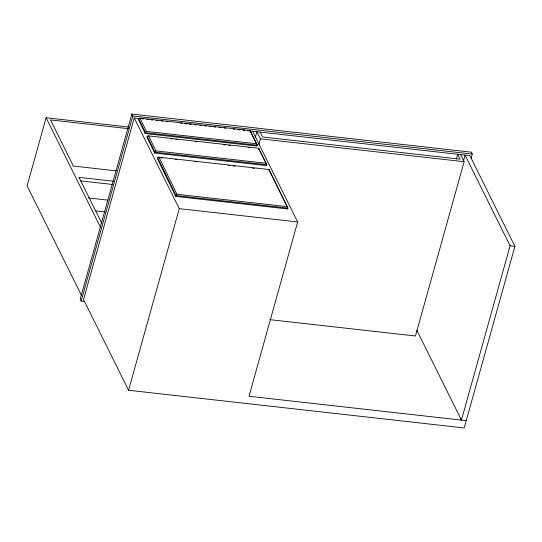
<?xml version="1.0" encoding="UTF-8"?>
<svg xmlns="http://www.w3.org/2000/svg" width="542" height="542" viewBox="0 0 542 542"><rect width="100%" height="100%" fill="white"/><g stroke="black" fill="none" stroke-linecap="round" stroke-linejoin="round"><path stroke-width="0.81" d="M128.549 127.011L46.111 117.75L27.1 185.852L81.463 295.37M471.133 158.162L472.272 154.084L471.316 152.173L131.869 114.05L80.196 299.191L81.144 301.108L84.505 301.481M81.144 301.108L132.824 115.968L131.869 114.05M139.267 118.515L134.233 117.946L83.543 299.557L128.569 390.26L464.209 427.95L514.9 246.339L469.873 155.635L247.592 130.676M138.549 118.481L138.305 119.362L145.202 133.542L257.084 146.103L257.328 145.222L249.964 130.534L139.985 118.19L138.549 118.481L145.446 132.661L145.202 133.542M147.173 136.205L146.923 137.085L154.68 153.034L266.562 165.601L266.813 164.714L258.581 148.257L148.603 135.906L147.173 136.205L154.931 152.153L154.68 153.034M157.512 157.471L157.268 158.352L175.784 196.421L287.666 208.982L287.91 208.101L268.927 169.524L158.948 157.173L157.512 157.471L176.035 195.54L175.784 196.421M128.569 390.26L179.26 208.65L134.233 117.946M250.187 131.923L250.431 131.042M255.336 137.431L256.922 131.726L260.445 138.827L258.859 144.524M258.805 149.646L259.049 148.765M269.15 170.913L269.394 170.032M252.626 131.245L297.653 221.949L249.002 396.256L466.249 420.653M456.323 159.158L457.685 154.267L460.104 159.152L262.565 136.97L260.146 132.085M463.247 161.618L465.07 155.1L510.09 245.804L461.438 420.111L460.673 418.6M460.585 154.592L464.108 161.692L415.457 335.999L269.862 319.651M256.386 143.752L146.408 131.401L145.446 132.661L257.328 145.222L249.964 130.534M265.871 163.244L155.893 150.893L154.931 152.153L266.813 164.714L258.581 148.257M286.975 206.631L176.997 194.28L176.035 195.54L287.91 208.101L268.927 169.524M132.824 115.968L472.272 154.084M141.787 118.8L143.467 118.983M146.828 119.362L148.508 119.552M156.062 120.399L157.742 120.588M161.103 120.968L162.783 121.157M166.137 121.53L167.817 121.72M180.411 123.136L182.092 123.325M185.452 123.698L187.132 123.888M189.653 124.172L191.333 124.362M194.686 124.735L196.367 124.924M199.727 125.304L201.407 125.493M204.768 125.866L206.448 126.056M214.002 126.909L215.682 127.092M219.043 127.472L220.723 127.661M224.076 128.041L225.757 128.224M233.317 129.077L234.998 129.26M238.351 129.64L240.031 129.829M243.392 130.209L245.072 130.392M151.171 119.897L152.851 120.087M184.815 123.678L186.502 123.867M189.863 124.24L191.55 124.43M209.212 126.415L210.892 126.604M237.816 129.626L239.496 129.816M242.863 130.195L244.544 130.385M260.445 138.827L464.108 161.692M128.522 128.684L50.487 119.918L73.387 166.048L116.178 170.859M170.723 138.847L172.41 139.037M175.771 139.416L177.458 139.606M195.12 141.584L196.8 141.774M223.724 144.795L225.404 144.985M228.771 145.364L230.452 145.554M248.114 147.539L249.801 147.729M160.879 157.844L162.559 158.034M175.181 159.45L176.861 159.639M194.531 161.624L196.211 161.814M228.175 165.405L229.862 165.595M233.223 165.974L234.91 166.157M252.572 168.142L254.252 168.332M113.461 181.231L79.003 177.363L101.74 223.168M80.616 180.886L112.519 184.47M88.536 197.945L107.865 200.12M179.26 208.65L297.653 221.949M510.09 245.804L514.9 246.339M95.819 210.899L105.067 211.942M416.791 330.166L461.438 420.111M46.111 117.75L100.473 227.267M139.985 118.19L146.408 131.401M148.603 135.906L155.893 150.893M158.948 157.173L176.997 194.28"/></g></svg>
